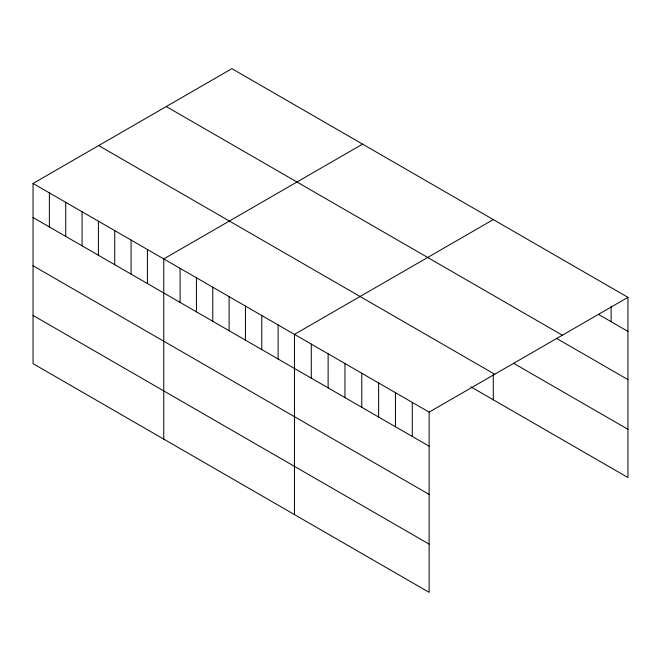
<?xml version="1.0" encoding="UTF-8"?>
<svg xmlns="http://www.w3.org/2000/svg" width="661" height="661" viewBox="0 0 661 661"><rect width="100%" height="100%" fill="white"/><g stroke="black" fill="none" stroke-linecap="round" stroke-linejoin="round"><path stroke-width="0.99" d="M33.05 183.461L429.121 412.125L429.121 592.339L33.05 363.666L33.05 183.461L231.879 68.661L627.95 297.334L627.95 477.539L470.929 386.883M362.583 144.123L163.754 258.922L163.754 439.127M493.288 219.584L294.451 334.383L294.451 514.588M429.121 412.125L627.95 297.334M598.717 314.52L627.95 331.401M166.266 106.545L562.337 335.218M556.19 338.192L627.95 379.621M513.663 363.327L627.95 429.311M98.663 145.577L494.734 374.242M33.05 217.527L429.121 446.192M33.05 265.755L429.121 494.42M33.05 315.437L429.121 544.11M611.119 306.192L611.119 321.676M493.288 374.671L493.288 399.798M412.282 402.409L412.282 436.475M395.452 392.692L395.452 426.758M378.621 382.975L378.621 417.033M361.79 373.25L361.79 407.316M344.951 363.533L344.951 397.6M328.12 353.817L328.12 387.883M311.29 344.1L311.29 378.166M278.116 324.948L278.116 359.014M261.781 315.512L261.781 349.578M245.438 306.084L245.438 340.151M229.103 296.649L229.103 330.715M212.768 287.221L212.768 321.279M196.424 277.785L196.424 311.852M180.089 268.349L180.089 302.416M147.411 249.486L147.411 283.552M131.076 240.059L131.076 274.117M114.741 230.623L114.741 264.689M98.398 221.187L98.398 255.253M82.063 211.76L82.063 245.818M65.728 202.324L65.728 236.39M49.385 192.888L49.385 226.954"/></g></svg>
